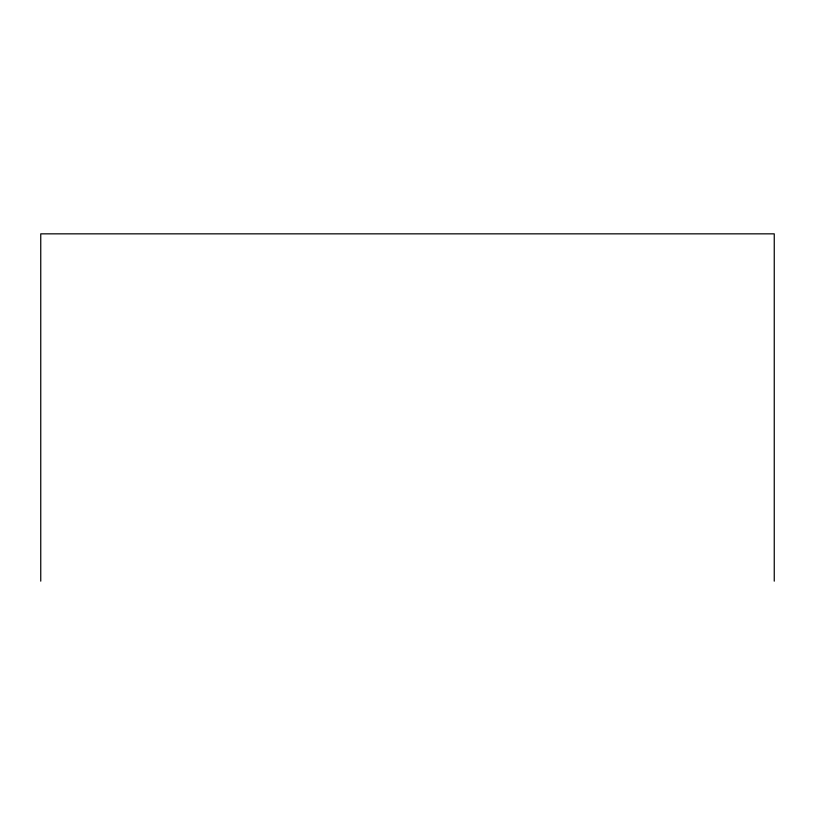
<?xml version="1.0" encoding="UTF-8"?>
<svg xmlns="http://www.w3.org/2000/svg" width="815" height="815" viewBox="0 0 815 815"><rect width="100%" height="100%" fill="white"/><g stroke="black" fill="none" stroke-linecap="round" stroke-linejoin="round"><path stroke-width="1.22" d="M774.25 581.156L774.25 233.844L40.75 233.844L40.75 581.156"/></g></svg>
